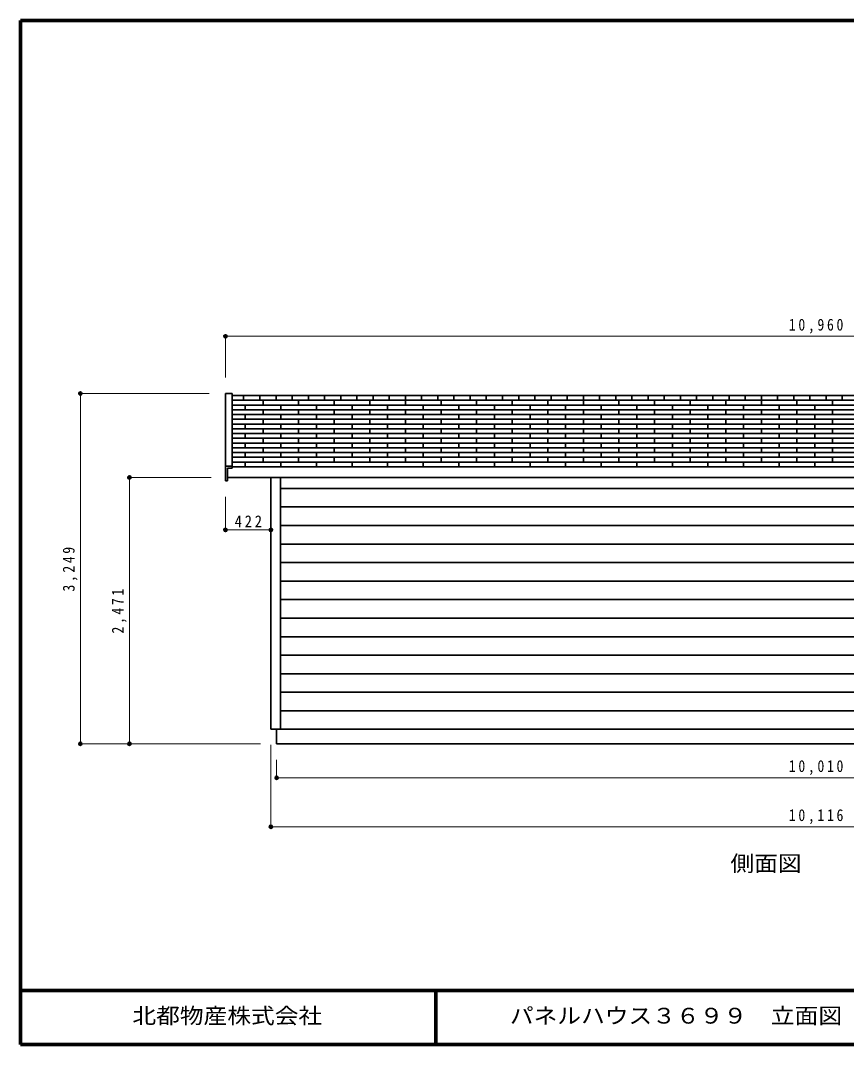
# Model space of a CAD drawing. Units: millimetres at full size, sheet at 1:50. Extents: x -22395 to 6925, y -26590 to 4750.
# Drawn here: x -6925 to 733, y -26590 to -17090 of the extents above; entities that cross this region are included whole.
import ezdxf
from ezdxf.enums import TextEntityAlignment as Align

# ---------------------------------------------------------------- set-up
doc = ezdxf.new("R2010")
doc.units = ezdxf.units.MM
doc.header["$LTSCALE"] = 50
doc.header["$PDMODE"] = 32
doc.header["$PDSIZE"] = 30
for name, color, linetype, lineweight in [('0-0', 7, 'Continuous', 35), ('1-1', 4, 'Continuous', 9), ('1-2', 4, 'Continuous', 9), ('F-0', 6, 'Continuous', 70)]:
    doc.layers.add(name, color=color, linetype=linetype, lineweight=lineweight)
doc.styles.add('ＭＳ ゴシック', font='')
doc.styles.get('ＭＳ ゴシック').set_extended_font_data('MS Gothic')

msp = doc.modelspace()

# ---------------------------------------------------------------- linework, layer by layer
at = {"layer": '0-0', "color": 4, "lineweight": 9}
for p, q in [((-5025, -20020), (-5025, -20401)), ((-6370, -20551), (-5175, -20551)), ((-5915, -21329.38), (-5156, -21329.38)), ((-5915, -21329.38), (-5915, -23800)), ((-5025, -21816), (-5025, -21510.1)), ((-6370, -23800), (-4700, -23800)), ((-5915, -23800), (-4850, -23800)), ((-4603, -24570), (-4603, -23810)), ((-4550, -24115), (-4550, -23950))]:
    msp.add_line(p, q, dxfattribs=at)
at = {"layer": '0-0'}
for p, q in [((-5025, -20551), (-5025, -21360.1)), ((-5025, -20551), (-4961, -20551)), ((-4961, -21243.49), (-4961, -20551)), ((-4961, -20569.76), (5871, -20569.76)), ((-4961, -20613.83), (5871, -20613.83)), ((-4856, -20613.83), (-4856, -20569.76)), ((-4706, -20613.83), (-4706, -20569.76)), ((-4676, -20657.89), (-4676, -20613.83)), ((-4556, -20613.83), (-4556, -20569.76)), ((-4406, -20613.83), (-4406, -20569.76)), ((-4346, -20657.89), (-4346, -20613.83)), ((-4256, -20613.83), (-4256, -20569.76)), ((-4106, -20613.83), (-4106, -20569.76)), ((-4016, -20657.89), (-4016, -20613.83)), ((-3956, -20613.83), (-3956, -20569.76)), ((-3806, -20613.83), (-3806, -20569.76)), ((-3686, -20657.89), (-3686, -20613.83)), ((-3656, -20613.83), (-3656, -20569.76)), ((-3506, -20613.83), (-3506, -20569.76)), ((-3356, -20613.83), (-3356, -20569.76)), ((-3356, -20657.89), (-3356, -20613.83)), ((-3206, -20613.83), (-3206, -20569.76)), ((-3056, -20613.83), (-3056, -20569.76)), ((-3026, -20657.89), (-3026, -20613.83)), ((-2906, -20613.83), (-2906, -20569.76)), ((-2756, -20613.83), (-2756, -20569.76)), ((-2696, -20657.89), (-2696, -20613.83)), ((-2606, -20613.83), (-2606, -20569.76)), ((-2456, -20613.83), (-2456, -20569.76)), ((-2366, -20657.89), (-2366, -20613.83)), ((-2306, -20613.83), (-2306, -20569.76)), ((-2156, -20613.83), (-2156, -20569.76)), ((-2036, -20657.89), (-2036, -20613.83)), ((-2006, -20613.83), (-2006, -20569.76)), ((-1856, -20613.83), (-1856, -20569.76)), ((-1706, -20613.83), (-1706, -20569.76)), ((-1706, -20657.89), (-1706, -20613.83)), ((-1556, -20613.83), (-1556, -20569.76)), ((-1406, -20613.83), (-1406, -20569.76)), ((-1376, -20657.89), (-1376, -20613.83)), ((-1256, -20613.83), (-1256, -20569.76)), ((-1106, -20613.83), (-1106, -20569.76)), ((-1046, -20657.89), (-1046, -20613.83)), ((-956, -20613.83), (-956, -20569.76)), ((-806, -20613.83), (-806, -20569.76)), ((-716, -20657.89), (-716, -20613.83)), ((-656, -20613.83), (-656, -20569.76)), ((-506, -20613.83), (-506, -20569.76)), ((-386, -20657.89), (-386, -20613.83)), ((-356, -20613.83), (-356, -20569.76)), ((-206, -20613.83), (-206, -20569.76)), ((-56, -20613.83), (-56, -20569.76)), ((-56, -20657.89), (-56, -20613.83)), ((94, -20613.83), (94, -20569.76)), ((244, -20613.83), (244, -20569.76)), ((274, -20657.89), (274, -20613.83)), ((394, -20613.83), (394, -20569.76)), ((544, -20613.83), (544, -20569.76)), ((604, -20657.89), (604, -20613.83)), ((694, -20613.83), (694, -20569.76)), ((-4961, -20657.89), (5871, -20657.89)), ((-4961, -20701.96), (5871, -20701.96)), ((-4841, -20701.96), (-4841, -20657.89)), ((-4676, -20746.02), (-4676, -20701.96)), ((-4511, -20701.96), (-4511, -20657.89)), ((-4346, -20746.02), (-4346, -20701.96)), ((-4181, -20701.96), (-4181, -20657.89)), ((-4016, -20746.02), (-4016, -20701.96)), ((-3851, -20701.96), (-3851, -20657.89)), ((-3686, -20746.02), (-3686, -20701.96)), ((-3521, -20701.96), (-3521, -20657.89)), ((-3356, -20746.02), (-3356, -20701.96)), ((-3191, -20701.96), (-3191, -20657.89)), ((-3026, -20746.02), (-3026, -20701.96)), ((-2861, -20701.96), (-2861, -20657.89)), ((-2696, -20746.02), (-2696, -20701.96)), ((-2531, -20701.96), (-2531, -20657.89)), ((-2366, -20746.02), (-2366, -20701.96)), ((-2201, -20701.96), (-2201, -20657.89)), ((-2036, -20746.02), (-2036, -20701.96)), ((-1871, -20701.96), (-1871, -20657.89)), ((-1706, -20746.02), (-1706, -20701.96)), ((-1541, -20701.96), (-1541, -20657.89)), ((-1376, -20746.02), (-1376, -20701.96)), ((-1211, -20701.96), (-1211, -20657.89)), ((-1046, -20746.02), (-1046, -20701.96)), ((-881, -20701.96), (-881, -20657.89)), ((-716, -20746.02), (-716, -20701.96)), ((-551, -20701.96), (-551, -20657.89)), ((-386, -20746.02), (-386, -20701.96)), ((-221, -20701.96), (-221, -20657.89)), ((-56, -20746.02), (-56, -20701.96)), ((109, -20701.96), (109, -20657.89)), ((274, -20746.02), (274, -20701.96)), ((439, -20701.96), (439, -20657.89)), ((604, -20746.02), (604, -20701.96)), ((-4961, -20746.02), (5871, -20746.02)), ((-4961, -20790.08), (5871, -20790.08)), ((-4841, -20790.08), (-4841, -20746.02)), ((-4676, -20834.15), (-4676, -20790.08)), ((-4511, -20790.08), (-4511, -20746.02)), ((-4346, -20834.15), (-4346, -20790.08)), ((-4181, -20790.08), (-4181, -20746.02)), ((-4016, -20834.15), (-4016, -20790.08)), ((-3851, -20790.08), (-3851, -20746.02)), ((-3686, -20834.15), (-3686, -20790.08)), ((-3521, -20790.08), (-3521, -20746.02)), ((-3356, -20834.15), (-3356, -20790.08)), ((-3191, -20790.08), (-3191, -20746.02)), ((-3026, -20834.15), (-3026, -20790.08)), ((-2861, -20790.08), (-2861, -20746.02)), ((-2696, -20834.15), (-2696, -20790.08)), ((-2531, -20790.08), (-2531, -20746.02)), ((-2366, -20834.15), (-2366, -20790.08)), ((-2201, -20790.08), (-2201, -20746.02)), ((-2036, -20834.15), (-2036, -20790.08)), ((-1871, -20790.08), (-1871, -20746.02)), ((-1706, -20834.15), (-1706, -20790.08)), ((-1541, -20790.08), (-1541, -20746.02)), ((-1376, -20834.15), (-1376, -20790.08)), ((-1211, -20790.08), (-1211, -20746.02)), ((-1046, -20834.15), (-1046, -20790.08)), ((-881, -20790.08), (-881, -20746.02)), ((-716, -20834.15), (-716, -20790.08)), ((-551, -20790.08), (-551, -20746.02)), ((-386, -20834.15), (-386, -20790.08)), ((-221, -20790.08), (-221, -20746.02)), ((-56, -20834.15), (-56, -20790.08)), ((109, -20790.08), (109, -20746.02)), ((274, -20834.15), (274, -20790.08)), ((439, -20790.08), (439, -20746.02)), ((604, -20834.15), (604, -20790.08)), ((-4961, -20834.15), (5871, -20834.15)), ((-4961, -20878.21), (5871, -20878.21)), ((-4841, -20878.21), (-4841, -20834.15)), ((-4676, -20922.28), (-4676, -20878.21)), ((-4511, -20878.21), (-4511, -20834.15)), ((-4346, -20922.28), (-4346, -20878.21)), ((-4181, -20878.21), (-4181, -20834.15)), ((-4016, -20922.28), (-4016, -20878.21)), ((-3851, -20878.21), (-3851, -20834.15)), ((-3686, -20922.28), (-3686, -20878.21)), ((-3521, -20878.21), (-3521, -20834.15)), ((-3356, -20922.28), (-3356, -20878.21)), ((-3191, -20878.21), (-3191, -20834.15)), ((-3026, -20922.28), (-3026, -20878.21)), ((-2861, -20878.21), (-2861, -20834.15)), ((-2696, -20922.28), (-2696, -20878.21)), ((-2531, -20878.21), (-2531, -20834.15)), ((-2366, -20922.28), (-2366, -20878.21)), ((-2201, -20878.21), (-2201, -20834.15)), ((-2036, -20922.28), (-2036, -20878.21)), ((-1871, -20878.21), (-1871, -20834.15)), ((-1706, -20922.28), (-1706, -20878.21)), ((-1541, -20878.21), (-1541, -20834.15)), ((-1376, -20922.28), (-1376, -20878.21)), ((-1211, -20878.21), (-1211, -20834.15)), ((-1046, -20922.28), (-1046, -20878.21)), ((-881, -20878.21), (-881, -20834.15)), ((-716, -20922.28), (-716, -20878.21)), ((-551, -20878.21), (-551, -20834.15)), ((-386, -20922.28), (-386, -20878.21)), ((-221, -20878.21), (-221, -20834.15)), ((-56, -20922.28), (-56, -20878.21)), ((109, -20878.21), (109, -20834.15)), ((274, -20922.28), (274, -20878.21)), ((439, -20878.21), (439, -20834.15)), ((604, -20922.28), (604, -20878.21)), ((-4961, -20922.28), (5871, -20922.28)), ((-4961, -20966.34), (5871, -20966.34)), ((-4841, -20966.34), (-4841, -20922.28)), ((-4676, -21010.4), (-4676, -20966.34)), ((-4511, -20966.34), (-4511, -20922.28)), ((-4346, -21010.4), (-4346, -20966.34)), ((-4181, -20966.34), (-4181, -20922.28)), ((-4016, -21010.4), (-4016, -20966.34)), ((-3851, -20966.34), (-3851, -20922.28)), ((-3686, -21010.4), (-3686, -20966.34)), ((-3521, -20966.34), (-3521, -20922.28)), ((-3356, -21010.4), (-3356, -20966.34)), ((-3191, -20966.34), (-3191, -20922.28)), ((-3026, -21010.4), (-3026, -20966.34)), ((-2861, -20966.34), (-2861, -20922.28)), ((-2696, -21010.4), (-2696, -20966.34)), ((-2531, -20966.34), (-2531, -20922.28)), ((-2366, -21010.4), (-2366, -20966.34)), ((-2201, -20966.34), (-2201, -20922.28)), ((-2036, -21010.4), (-2036, -20966.34)), ((-1871, -20966.34), (-1871, -20922.28)), ((-1706, -21010.4), (-1706, -20966.34)), ((-1541, -20966.34), (-1541, -20922.28)), ((-1376, -21010.4), (-1376, -20966.34)), ((-1211, -20966.34), (-1211, -20922.28)), ((-1046, -21010.4), (-1046, -20966.34)), ((-881, -20966.34), (-881, -20922.28)), ((-716, -21010.4), (-716, -20966.34)), ((-551, -20966.34), (-551, -20922.28)), ((-386, -21010.4), (-386, -20966.34)), ((-221, -20966.34), (-221, -20922.28)), ((-56, -21010.4), (-56, -20966.34)), ((109, -20966.34), (109, -20922.28)), ((274, -21010.4), (274, -20966.34)), ((439, -20966.34), (439, -20922.28)), ((604, -21010.4), (604, -20966.34)), ((-4961, -21010.4), (5871, -21010.4)), ((-4961, -21054.47), (5871, -21054.47)), ((-4841, -21054.47), (-4841, -21010.4)), ((-4676, -21098.53), (-4676, -21054.47)), ((-4511, -21054.47), (-4511, -21010.4)), ((-4346, -21098.53), (-4346, -21054.47)), ((-4181, -21054.47), (-4181, -21010.4)), ((-4016, -21098.53), (-4016, -21054.47)), ((-3851, -21054.47), (-3851, -21010.4)), ((-3686, -21098.53), (-3686, -21054.47)), ((-3521, -21054.47), (-3521, -21010.4)), ((-3356, -21098.53), (-3356, -21054.47)), ((-3191, -21054.47), (-3191, -21010.4)), ((-3026, -21098.53), (-3026, -21054.47)), ((-2861, -21054.47), (-2861, -21010.4)), ((-2696, -21098.53), (-2696, -21054.47)), ((-2531, -21054.47), (-2531, -21010.4)), ((-2366, -21098.53), (-2366, -21054.47)), ((-2201, -21054.47), (-2201, -21010.4)), ((-2036, -21098.53), (-2036, -21054.47)), ((-1871, -21054.47), (-1871, -21010.4)), ((-1706, -21098.53), (-1706, -21054.47)), ((-1541, -21054.47), (-1541, -21010.4)), ((-1376, -21098.53), (-1376, -21054.47)), ((-1211, -21054.47), (-1211, -21010.4)), ((-1046, -21098.53), (-1046, -21054.47)), ((-881, -21054.47), (-881, -21010.4)), ((-716, -21098.53), (-716, -21054.47)), ((-551, -21054.47), (-551, -21010.4)), ((-386, -21098.53), (-386, -21054.47)), ((-221, -21054.47), (-221, -21010.4)), ((-56, -21098.53), (-56, -21054.47)), ((109, -21054.47), (109, -21010.4)), ((274, -21098.53), (274, -21054.47)), ((439, -21054.47), (439, -21010.4)), ((604, -21098.53), (604, -21054.47)), ((-4961, -21098.53), (5871, -21098.53)), ((-4961, -21142.59), (5871, -21142.59)), ((-4841, -21142.59), (-4841, -21098.53)), ((-4676, -21186.66), (-4676, -21142.59)), ((-4511, -21142.59), (-4511, -21098.53)), ((-4346, -21186.66), (-4346, -21142.59)), ((-4181, -21142.59), (-4181, -21098.53)), ((-4016, -21186.66), (-4016, -21142.59)), ((-3851, -21142.59), (-3851, -21098.53)), ((-3686, -21186.66), (-3686, -21142.59)), ((-3521, -21142.59), (-3521, -21098.53)), ((-3356, -21186.66), (-3356, -21142.59)), ((-3191, -21142.59), (-3191, -21098.53)), ((-3026, -21186.66), (-3026, -21142.59)), ((-2861, -21142.59), (-2861, -21098.53)), ((-2696, -21186.66), (-2696, -21142.59)), ((-2531, -21142.59), (-2531, -21098.53)), ((-2366, -21186.66), (-2366, -21142.59)), ((-2201, -21142.59), (-2201, -21098.53)), ((-2036, -21186.66), (-2036, -21142.59)), ((-1871, -21142.59), (-1871, -21098.53)), ((-1706, -21186.66), (-1706, -21142.59)), ((-1541, -21142.59), (-1541, -21098.53)), ((-1376, -21186.66), (-1376, -21142.59)), ((-1211, -21142.59), (-1211, -21098.53)), ((-1046, -21186.66), (-1046, -21142.59)), ((-881, -21142.59), (-881, -21098.53)), ((-716, -21186.66), (-716, -21142.59)), ((-551, -21142.59), (-551, -21098.53)), ((-386, -21186.66), (-386, -21142.59)), ((-221, -21142.59), (-221, -21098.53)), ((-56, -21186.66), (-56, -21142.59)), ((109, -21142.59), (109, -21098.53)), ((274, -21186.66), (274, -21142.59)), ((439, -21142.59), (439, -21098.53)), ((604, -21186.66), (604, -21142.59)), ((-5025, -21226), (-4961, -21226)), ((-5006, -21360.1), (-5006, -21243.49)), ((-5006, -21243.49), (-4961, -21243.49)), ((-4961, -21186.66), (5871, -21186.66)), ((-4961, -21230.72), (5871, -21230.72)), ((-4841, -21230.72), (-4841, -21186.66)), ((-4511, -21230.72), (-4511, -21186.66)), ((-4181, -21230.72), (-4181, -21186.66)), ((-3851, -21230.72), (-3851, -21186.66)), ((-3521, -21230.72), (-3521, -21186.66)), ((-3191, -21230.72), (-3191, -21186.66)), ((-2861, -21230.72), (-2861, -21186.66)), ((-2531, -21230.72), (-2531, -21186.66)), ((-2201, -21230.72), (-2201, -21186.66)), ((-1871, -21230.72), (-1871, -21186.66)), ((-1541, -21230.72), (-1541, -21186.66)), ((-1211, -21230.72), (-1211, -21186.66)), ((-881, -21230.72), (-881, -21186.66)), ((-551, -21230.72), (-551, -21186.66)), ((-221, -21230.72), (-221, -21186.66)), ((109, -21230.72), (109, -21186.66)), ((439, -21230.72), (439, -21186.66)), ((-5025, -21360.1), (-5006, -21360.1)), ((-5006, -21329.38), (5916, -21329.38)), ((-4603, -23666), (-4603, -21329.38)), ((-4514, -23666), (-4514, -21329.38)), ((-4514, -21430.93), (5424, -21430.93)), ((-4514, -21602.86), (5424, -21602.86)), ((-4514, -21774.79), (5424, -21774.79)), ((-4514, -21946.71), (5424, -21946.71)), ((-4514, -22118.64), (5424, -22118.64)), ((-4514, -22290.57), (5424, -22290.57)), ((-4514, -22462.5), (5424, -22462.5)), ((-4514, -22634.43), (5424, -22634.43)), ((-4514, -22806.36), (5424, -22806.36)), ((-4514, -22978.29), (5424, -22978.29)), ((-4514, -23150.21), (5424, -23150.21)), ((-4514, -23322.14), (5424, -23322.14)), ((-4514, -23494.07), (5424, -23494.07)), ((-4550, -23666), (-4550, -23800)), ((-4550, -23800), (5460, -23800))]:
    msp.add_line(p, q, dxfattribs=at)
msp.add_lwpolyline([(-4603, -23666), (5513, -23666), (5513, -21329.38)], dxfattribs=at)
for p in [(-5025, -20020), (-6370, -20551), (-5915, -21329.38), (-5025, -21816), (-4603, -21816), (-6370, -23800), (-5915, -23800), (-4550, -24115), (-4603, -24570)]:
    msp.add_point(p, dxfattribs=at)
at = {"layer": '1-1'}
for p, q in [((-5025, -20020), (5935, -20020)), ((-4550, -24115), (5460, -24115)), ((-4603, -24570), (5513, -24570))]:
    msp.add_line(p, q, dxfattribs=at)
at = {"layer": '1-2'}
for p, q in [((-6370, -23800), (-6370, -20551)), ((-6370, -20551), (-6370, -23800)), ((-5025, -21816), (-4603, -21816))]:
    msp.add_line(p, q, dxfattribs=at)
at = {"layer": 'F-0'}
for p, q in [((-6925, -17090), (6925, -17090)), ((-6925, -26590), (-6925, -17090)), ((6925, -26090), (-6925, -26090)), ((-3075, -26090), (-3075, -26590)), ((6925, -26590), (-6925, -26590))]:
    msp.add_line(p, q, dxfattribs=at)

# ---------------------------------------------------------------- texts
at = {"layer": '0-0', "style": 'ＭＳ ゴシック', "width": 1.1}
msp.add_text('側面図', height=146.6, dxfattribs=at).set_placement((-342.69, -25027.29), align=Align.BOTTOM_LEFT)
at = {"layer": '0-0', "char_height": 110, "attachment_point": 7, "style": 'ＭＳ ゴシック'}
for s, insert in [('\\T1.39;\\W0.85;10,960', (198.75, -19995)), ('\\T1.38;\\W0.9;422', (-4939, -21791)), ('\\T1.39;\\W0.85;10,010', (198.75, -24090)), ('\\T1.39;\\W0.85;10,116', (198.75, -24545))]:
    msp.add_mtext(s, dxfattribs=dict(at, insert=insert))
at = {"layer": '0-0', "char_height": 110, "attachment_point": 7, "rotation": 90, "style": 'ＭＳ ゴシック'}
for s, insert in [('\\T1.38;\\W0.85;3,249', (-6395, -22388)), ('\\T1.38;\\W0.85;3,249', (-6395, -22388)), ('\\T1.38;\\W0.85;2,471', (-5940, -22777.19))]:
    msp.add_mtext(s, dxfattribs=dict(at, insert=insert))
at = {"layer": 'F-0', "color": 7, "style": 'ＭＳ ゴシック', "width": 1.1}
for s, p in [('北都物産株式会社', (-5887.5, -26440)), ('パネルハウス３６９９\u3000立面図', (-2387.5, -26440))]:
    msp.add_text(s, height=146.6, dxfattribs=at).set_placement(p, align=Align.BOTTOM_LEFT)

doc.saveas('drawing.dxf')
